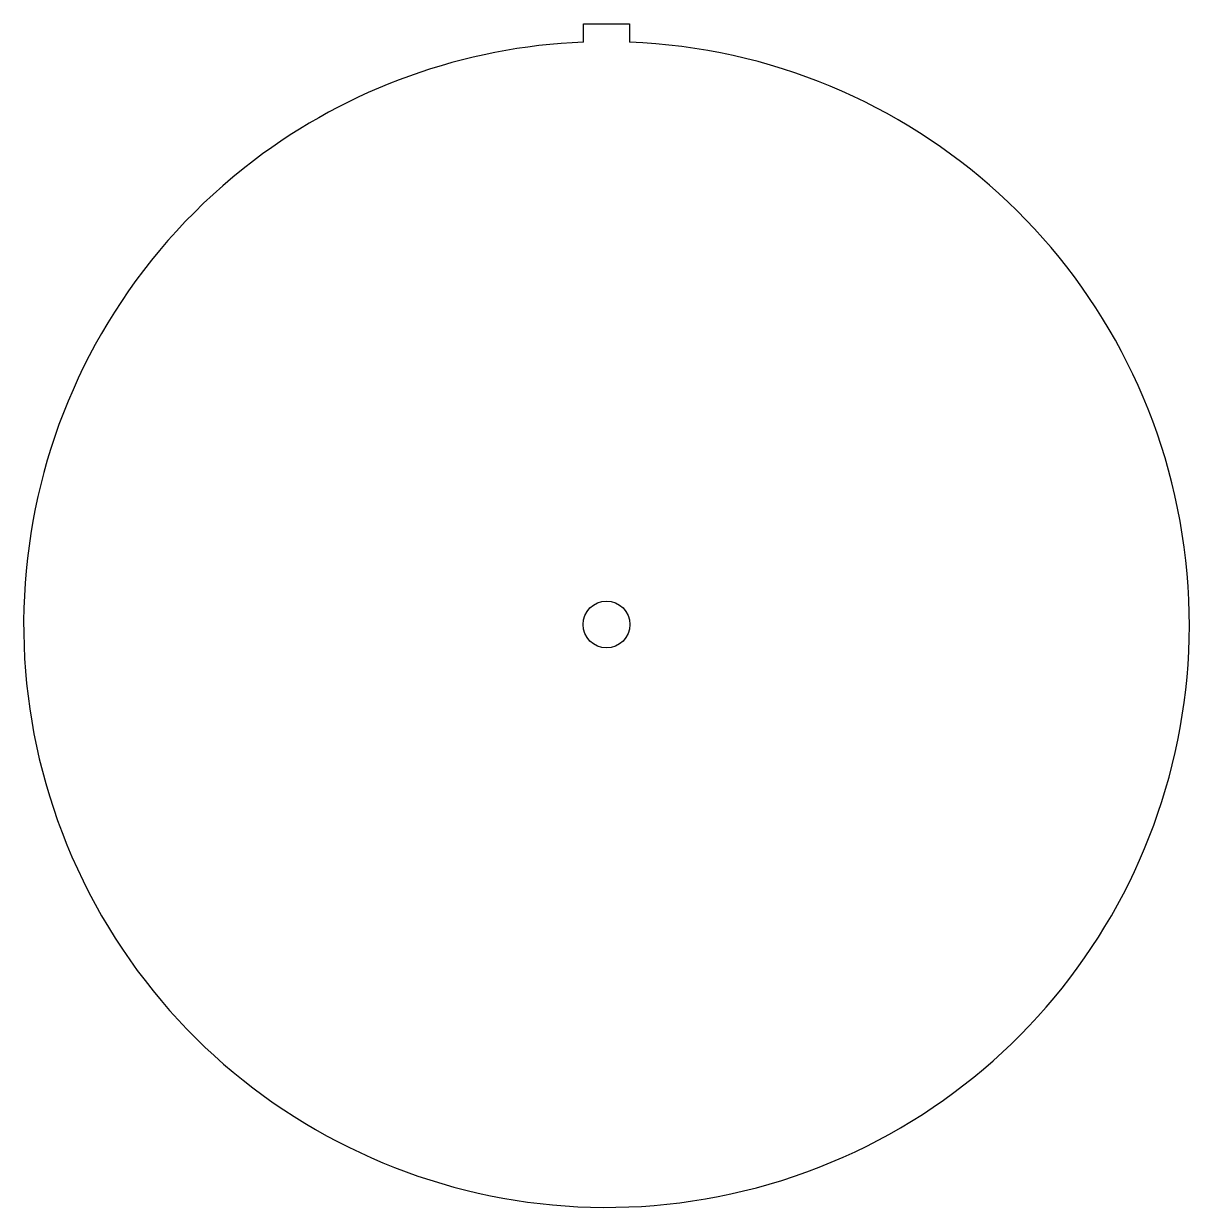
# Model space of a CAD drawing. Header units: millimetres. Extents: x -32.4 to 32.3, y -32.4 to 33.4.
import ezdxf

# ---------------------------------------------------------------- set-up
doc = ezdxf.new("R2010")
doc.units = ezdxf.units.MM
doc.layers.add('CUT_INNER', color=6, linetype='Continuous')
doc.layers.add('CUT_OUTER', color=1, linetype='Continuous')

msp = doc.modelspace()

# ---------------------------------------------------------------- linework, layer by layer
at = {"layer": 'CUT_INNER'}
msp.add_circle((0, 0), 1.3, dxfattribs=at)
at = {"layer": 'CUT_OUTER'}
for points in [[(-1.278, 33.35), (1.278, 33.35), (1.278, 32.325)], [(-1.278, 32.325), (-1.278, 33.35)]]:
    msp.add_lwpolyline(points, dxfattribs=at)
for centre, radius, start, end in [((0, 0), 32.35, 127.26523, 87.73645), ((-0.001, 0.001), 32.348, 92.26192, 127.26607)]:
    msp.add_arc(centre, radius, start, end, dxfattribs=at)

doc.saveas('drawing.dxf')
